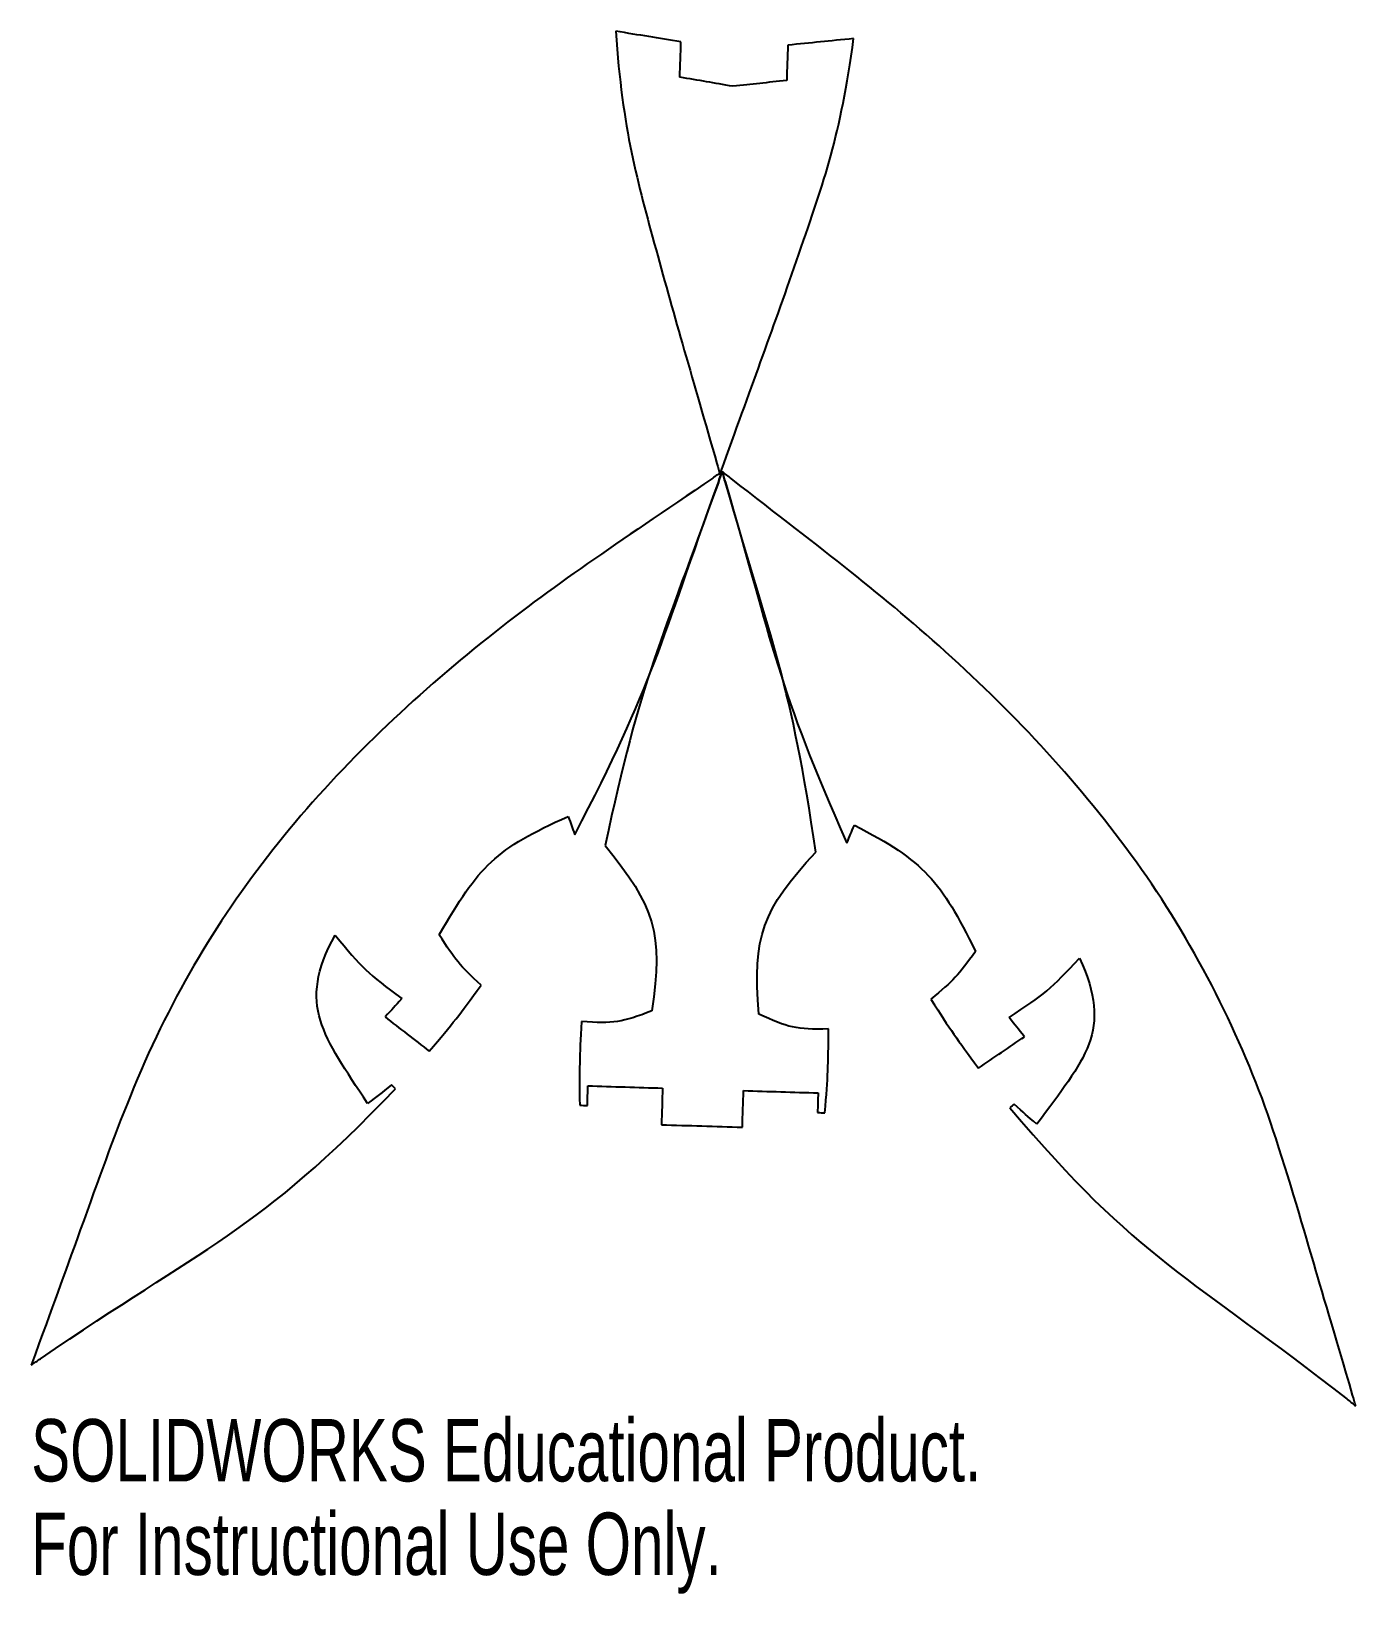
# Model space of a CAD drawing. Header units: millimetres. Extents: x -54 to 48, y -88 to 33.
import ezdxf

# ---------------------------------------------------------------- set-up
doc = ezdxf.new("R2010")
doc.units = ezdxf.units.MM
doc.styles.add('SLDTEXTSTYLE0', font='TXT', dxfattribs={"width": 0.7})

msp = doc.modelspace()

# ---------------------------------------------------------------- linework, layer by layer
at = {"color": 7, "linetype": 'Continuous', "lineweight": 25}
for points, knots in [([(-8.96, 33.23), (-8.44, 25.58), (-7.25, 21.5), (-4.42, 11.09), (-2.97, 6.21), (-1.11, -0.29)], [0, 0, 0, 0, 0.5, 0.5, 1, 1, 1, 1]), ([(-0.58, -0.31), (1.71, 6.07), (3.27, 10.24), (7.22, 21.67), (8.46, 25.06), (9.49, 32.66)], [0, 0, 0, 0, 0.5, 0.5, 1, 1, 1, 1]), ([(-1.43, -1.41), (-9.05, -6.61), (-13.72, -9.63), (-25.12, -18.8), (-30.55, -23.99), (-39.69, -35.39), (-43.37, -41.46), (-47.8, -52.21), (-48.78, -54.94), (-51.66, -62.98), (-52.31, -64.73), (-53.99, -69.34)], [0, 0, 0, 0, 0.25, 0.25, 0.5, 0.5, 0.75, 0.75, 0.875, 0.875, 1, 1, 1, 1]), ([(48.19, -72.49), (46.8, -67.78), (45.76, -64.26), (44.38, -59.53), (42.94, -54.62), (39.59, -44.78), (36.07, -37.78), (27.58, -25.73), (22.61, -20.34), (11.65, -10.34), (7.27, -7.11), (0, -1.45)], [0, 0, 0, 0, 0.125, 0.125, 0.25, 0.25, 0.5, 0.5, 0.75, 0.75, 1, 1, 1, 1])]:
    msp.add_open_spline(points, degree=3, knots=knots, dxfattribs=at)
for points in [[(-3.9, 32.41), (-5.68, 32.7), (-7.08, 32.92), (-8.96, 33.23)], [(-3.99, 29.67), (-3.96, 30.58), (-3.93, 31.49), (-3.9, 32.41)], [(4.39, 32.15), (4.36, 31.24), (4.33, 30.33), (4.3, 29.41)], [(9.49, 32.66), (7.61, 32.47), (6.2, 32.33), (4.39, 32.15)], [(0.13, 28.96), (-1.35, 29.22), (-2.48, 29.41), (-3.99, 29.67)], [(4.3, 29.41), (2.77, 29.25), (1.63, 29.12), (0.13, 28.96)], [(-0.7, -0.91), (-0.95, -1.07), (-1.19, -1.24), (-1.43, -1.41)], [(-1.11, -0.29), (-1.03, -0.57), (-0.95, -0.85), (-0.87, -1.13)], [(-0.7, -0.91), (-0.8, -1.18), (-0.9, -1.46), (-1, -1.74)], [(-1, -1.74), (-0.9, -1.46), (-0.8, -1.18), (-0.7, -0.91)], [(-0.87, -1.13), (-0.77, -0.85), (-0.68, -0.58), (-0.58, -0.31)], [(0, -1.45), (-0.23, -1.27), (-0.47, -1.09), (-0.7, -0.91)], [(-0.7, -0.91), (-0.62, -1.19), (-0.53, -1.47), (-0.45, -1.76)], [(-0.45, -1.76), (-0.54, -1.47), (-0.62, -1.19), (-0.7, -0.91)], [(-12.14, -29.05), (-6.05, -17.43), (-5.44, -14.09), (-1, -1.74)], [(-1, -1.74), (-5.33, -13.83), (-7.09, -17.06), (-9.77, -29.9)], [(-0.45, -1.76), (3.22, -14.35), (3.61, -17.73), (8.97, -29.7)], [(6.55, -30.4), (4.68, -17.42), (3.12, -14.1), (-0.45, -1.76)], [(-22.64, -36.82), (-19.58, -31.48), (-18.27, -30.12), (-12.64, -27.64)], [(-12.64, -27.64), (-12.41, -28.26), (-12.35, -28.42), (-12.14, -29.05)], [(8.97, -29.7), (9.22, -29.08), (9.28, -28.93), (9.55, -28.32)], [(9.55, -28.32), (15.01, -31.14), (16.23, -32.59), (18.95, -38.11)], [(-9.77, -29.9), (-5.94, -34.65), (-5.25, -36.66), (-6.15, -42.7)], [(2.14, -42.96), (1.62, -36.87), (2.43, -34.91), (6.55, -30.4)], [(-28.22, -49.89), (-31.59, -44.63), (-33.73, -42.31), (-30.72, -36.83)], [(-30.72, -36.83), (-28.72, -39.31), (-28.11, -39.87), (-25.55, -41.76)], [(-19.39, -40.72), (-21.06, -39.19), (-21.42, -38.73), (-22.64, -36.82)], [(18.95, -38.11), (17.61, -39.93), (17.23, -40.37), (15.47, -41.8)], [(21.54, -43.21), (24.22, -41.48), (24.85, -40.96), (27, -38.61)], [(27, -38.61), (29.66, -44.27), (27.38, -46.45), (23.71, -51.49)], [(-23.42, -45.83), (-21.55, -43.63), (-21.1, -43.06), (-19.39, -40.72)], [(-25.55, -41.76), (-26.11, -42.4), (-26.26, -42.56), (-26.85, -43.18)], [(15.47, -41.8), (17.04, -44.23), (17.45, -44.83), (19.18, -47.14)], [(-26.85, -43.18), (-25.71, -44.07), (-24.56, -44.95), (-23.42, -45.83)], [(-11.61, -43.52), (-11.77, -46.41), (-11.79, -47.13), (-11.75, -50.02)], [(-6.15, -42.7), (-8.46, -43.6), (-9.14, -43.74), (-11.61, -43.52)], [(7.54, -44.11), (5.06, -44.18), (4.39, -44), (2.14, -42.96)], [(22.75, -44.71), (22.2, -44.06), (22.07, -43.89), (21.54, -43.21)], [(7.27, -50.61), (7.5, -47.73), (7.53, -47), (7.54, -44.11)], [(19.18, -47.14), (20.37, -46.33), (21.56, -45.52), (22.75, -44.71)], [(-26.36, -48.44), (-27.17, -49.11), (-27.38, -49.27), (-28.22, -49.89)], [(-26.05, -48.75), (-26.15, -48.65), (-26.26, -48.55), (-26.36, -48.44)], [(-53.57, -69.67), (-40.99, -61.02), (-36.67, -59.9), (-26.05, -48.75)], [(-11.16, -50.04), (-11.15, -49.53), (-11.13, -49.03), (-11.12, -48.52)], [(-11.12, -48.52), (-9.19, -48.58), (-7.26, -48.64), (-5.33, -48.69)], [(-5.33, -48.69), (-5.35, -49.64), (-5.38, -50.59), (-5.41, -51.53)], [(0.86, -51.73), (0.89, -50.78), (0.92, -49.83), (0.95, -48.89)], [(0.95, -48.89), (2.88, -48.95), (4.81, -49.01), (6.74, -49.07)], [(6.74, -49.07), (6.72, -49.58), (6.71, -50.08), (6.69, -50.59)], [(-11.75, -50.02), (-11.55, -50.03), (-11.36, -50.04), (-11.16, -50.04)], [(6.69, -50.59), (6.89, -50.6), (7.08, -50.6), (7.27, -50.61)], [(21.94, -49.93), (21.83, -50.03), (21.72, -50.12), (21.61, -50.22)], [(21.61, -50.22), (31.51, -62), (35.75, -63.39), (47.74, -72.79)], [(23.71, -51.49), (22.91, -50.82), (22.71, -50.65), (21.94, -49.93)], [(-5.41, -51.53), (-3.32, -51.6), (-1.23, -51.66), (0.86, -51.73)], [(-53.99, -69.34), (-54.09, -69.61), (-54.19, -69.89), (-54.29, -70.16)], [(-54.29, -70.16), (-54.05, -70), (-53.81, -69.83), (-53.57, -69.67)], [(48.43, -73.33), (48.35, -73.05), (48.27, -72.77), (48.19, -72.49)], [(47.74, -72.79), (47.97, -72.97), (48.2, -73.15), (48.43, -73.33)]]:
    msp.add_open_spline(points, degree=3, dxfattribs=at)

# ---------------------------------------------------------------- texts
at = {"color": 7, "linetype": 'Continuous', "char_height": 4.8336, "attachment_point": 1, "style": 'SLDTEXTSTYLE0'}
for s, insert in [('SOLIDWORKS Educational Product.', (-54.29, -74.35)), ('For Instructional Use Only.', (-54.29, -81.6))]:
    msp.add_mtext(s, dxfattribs=dict(at, insert=insert))

doc.saveas('drawing.dxf')
